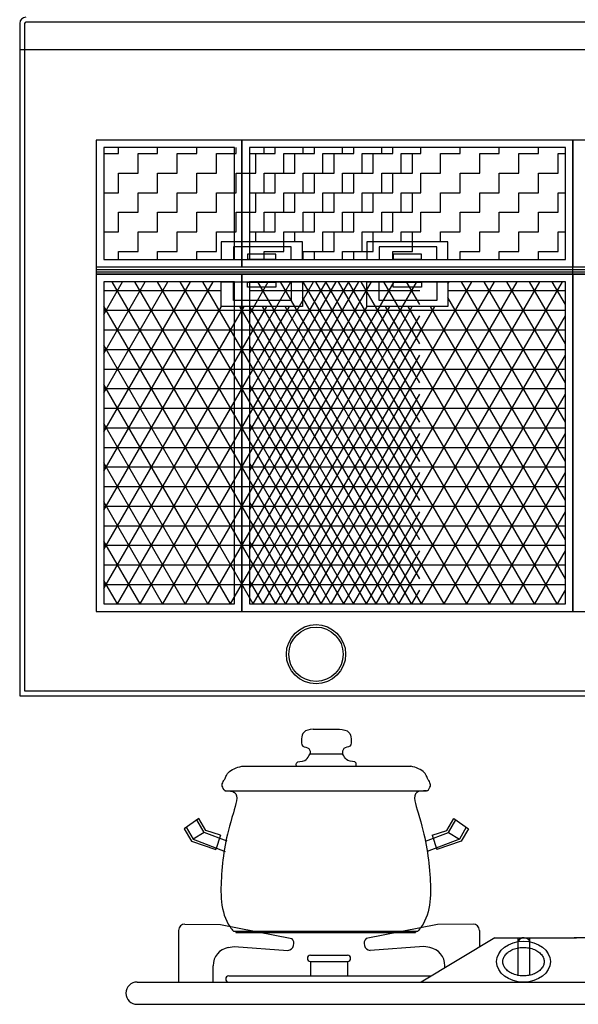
# Model space of a CAD drawing. Header units: millimetres. Extents: x 351279 to 387190, y -1289537 to -1277077.
# Drawn here: x 354919 to 355372, y -1281975 to -1281177 of the extents above; entities that cross this region are included whole.
import ezdxf

# ---------------------------------------------------------------- set-up
doc = ezdxf.new("R2010")
doc.units = ezdxf.units.MM
doc.header["$LTSCALE"] = 20

# ---------------------------------------------------------------- blocks, each defined once
blk = doc.blocks.new('dxfgfdsf')
at = {"color": 252}
for p, q in [((-98246.98, 7544.63), (-98246.98, 6999.63)), ((-98242.98, 7544.63), (-98242.98, 7003.63)), ((-97351.98, 7545.63), (-98241.98, 7545.63)), ((-98246.98, 7523.58), (-97350.98, 7523.58)), ((-97413.17, 7450.09), (-98184.92, 7450.09)), ((-98184.92, 7450.09), (-98184.92, 7068.09)), ((-98066.98, 7450.09), (-98184.92, 7450.09)), ((-98184.92, 7450.09), (-98184.92, 7347.25)), ((-97799.05, 7450.09), (-98066.98, 7450.09)), ((-98066.98, 7450.09), (-98066.98, 7347.25)), ((-98066.98, 7347.25), (-98066.98, 7450.09)), ((-97799.05, 7341.25), (-97799.05, 7450.09)), ((-97799.05, 7347.25), (-97799.05, 7450.09)), ((-97681.11, 7450.09), (-97799.05, 7450.09)), ((-97799.05, 7450.09), (-97799.05, 7347.25)), ((-98072.98, 7444.09), (-98178.92, 7444.09)), ((-98178.92, 7444.09), (-98178.92, 7353.25)), ((-98178.92, 7439.14), (-98167, 7439.14)), ((-98167, 7439.14), (-98167, 7444.09)), ((-98151.12, 7439.14), (-98135.25, 7439.14)), ((-98151.12, 7423.27), (-98151.12, 7439.14)), ((-98135.25, 7439.14), (-98135.25, 7444.09)), ((-98119.37, 7439.14), (-98103.5, 7439.14)), ((-98119.37, 7423.27), (-98119.37, 7439.14)), ((-98103.5, 7439.14), (-98103.5, 7444.09)), ((-98087.62, 7439.14), (-98071.75, 7439.14)), ((-98087.62, 7423.27), (-98087.62, 7439.14)), ((-98072.98, 7353.25), (-98072.98, 7444.09)), ((-98071.75, 7439.14), (-98071.75, 7444.09)), ((-97805.05, 7444.09), (-98060.98, 7444.09)), ((-98060.98, 7444.09), (-98060.98, 7353.25)), ((-98060.98, 7439.14), (-98049.06, 7439.14)), ((-98055.87, 7439.14), (-98040, 7439.14)), ((-98055.87, 7423.27), (-98055.87, 7439.14)), ((-98049.06, 7439.14), (-98049.06, 7444.09)), ((-98040, 7439.14), (-98040, 7444.09)), ((-98033.19, 7439.14), (-98017.31, 7439.14)), ((-98033.19, 7423.27), (-98033.19, 7439.14)), ((-98024.12, 7439.14), (-98008.25, 7439.14)), ((-98024.12, 7423.27), (-98024.12, 7439.14)), ((-98017.31, 7439.14), (-98017.31, 7444.09)), ((-98008.25, 7439.14), (-98008.25, 7444.09)), ((-98001.44, 7439.14), (-97985.56, 7439.14)), ((-98001.44, 7423.27), (-98001.44, 7439.14)), ((-97992.37, 7439.14), (-97976.5, 7439.14)), ((-97992.37, 7423.27), (-97992.37, 7439.14)), ((-97985.56, 7439.14), (-97985.56, 7444.09)), ((-97976.5, 7439.14), (-97976.5, 7444.09)), ((-97969.69, 7439.14), (-97953.81, 7439.14)), ((-97969.69, 7423.27), (-97969.69, 7439.14)), ((-97960.62, 7439.14), (-97944.75, 7439.14)), ((-97960.62, 7423.27), (-97960.62, 7439.14)), ((-97953.81, 7439.14), (-97953.81, 7444.09)), ((-97944.75, 7439.14), (-97944.75, 7444.09)), ((-97937.94, 7439.14), (-97922.06, 7439.14)), ((-97937.94, 7423.27), (-97937.94, 7439.14)), ((-97928.87, 7439.14), (-97922.98, 7439.14)), ((-97928.87, 7423.27), (-97928.87, 7439.14)), ((-97922.06, 7439.14), (-97922.06, 7444.09)), ((-97906.19, 7439.14), (-97890.31, 7439.14)), ((-97906.19, 7423.27), (-97906.19, 7439.14)), ((-97890.31, 7439.14), (-97890.31, 7444.09)), ((-97874.44, 7439.14), (-97858.56, 7439.14)), ((-97874.44, 7423.27), (-97874.44, 7439.14)), ((-97858.56, 7439.14), (-97858.56, 7444.09)), ((-97842.69, 7439.14), (-97826.81, 7439.14)), ((-97842.69, 7423.27), (-97842.69, 7439.14)), ((-97826.81, 7439.14), (-97826.81, 7444.09)), ((-97810.94, 7439.14), (-97805.05, 7439.14)), ((-97810.94, 7423.27), (-97810.94, 7439.14)), ((-97805.05, 7353.25), (-97805.05, 7444.09)), ((-98167, 7423.27), (-98151.12, 7423.27)), ((-98167, 7407.39), (-98167, 7423.27)), ((-98135.25, 7423.27), (-98119.37, 7423.27)), ((-98135.25, 7407.39), (-98135.25, 7423.27)), ((-98103.5, 7423.27), (-98087.62, 7423.27)), ((-98103.5, 7407.39), (-98103.5, 7423.27)), ((-98071.75, 7423.27), (-98055.87, 7423.27)), ((-98071.75, 7407.39), (-98071.75, 7423.27)), ((-98049.06, 7423.27), (-98033.19, 7423.27)), ((-98049.06, 7407.39), (-98049.06, 7423.27)), ((-98040, 7423.27), (-98024.12, 7423.27)), ((-98040, 7407.39), (-98040, 7423.27)), ((-98017.31, 7423.27), (-98001.44, 7423.27)), ((-98017.31, 7407.39), (-98017.31, 7423.27)), ((-98008.25, 7423.27), (-97992.37, 7423.27)), ((-98008.25, 7407.39), (-98008.25, 7423.27)), ((-97985.56, 7423.27), (-97969.69, 7423.27)), ((-97985.56, 7407.39), (-97985.56, 7423.27)), ((-97976.5, 7423.27), (-97960.62, 7423.27)), ((-97976.5, 7407.39), (-97976.5, 7423.27)), ((-97953.81, 7423.27), (-97937.94, 7423.27)), ((-97953.81, 7407.39), (-97953.81, 7423.27)), ((-97944.75, 7423.27), (-97928.87, 7423.27)), ((-97944.75, 7407.39), (-97944.75, 7423.27)), ((-97922.06, 7423.27), (-97906.19, 7423.27)), ((-97922.06, 7407.39), (-97922.06, 7423.27)), ((-97890.31, 7423.27), (-97874.44, 7423.27)), ((-97890.31, 7407.39), (-97890.31, 7423.27)), ((-97858.56, 7423.27), (-97842.69, 7423.27)), ((-97858.56, 7407.39), (-97858.56, 7423.27)), ((-97826.81, 7423.27), (-97810.94, 7423.27)), ((-97826.81, 7407.39), (-97826.81, 7423.27)), ((-98178.92, 7407.39), (-98167, 7407.39)), ((-98151.12, 7407.39), (-98135.25, 7407.39)), ((-98151.12, 7391.52), (-98151.12, 7407.39)), ((-98119.37, 7407.39), (-98103.5, 7407.39)), ((-98119.37, 7391.52), (-98119.37, 7407.39)), ((-98087.62, 7407.39), (-98071.75, 7407.39)), ((-98087.62, 7391.52), (-98087.62, 7407.39)), ((-98060.98, 7407.39), (-98049.06, 7407.39)), ((-98055.87, 7407.39), (-98040, 7407.39)), ((-98055.87, 7391.52), (-98055.87, 7407.39)), ((-98033.19, 7407.39), (-98017.31, 7407.39)), ((-98033.19, 7391.52), (-98033.19, 7407.39)), ((-98024.12, 7407.39), (-98008.25, 7407.39)), ((-98024.12, 7391.52), (-98024.12, 7407.39)), ((-98001.44, 7407.39), (-97985.56, 7407.39)), ((-98001.44, 7391.52), (-98001.44, 7407.39)), ((-97992.37, 7407.39), (-97976.5, 7407.39)), ((-97992.37, 7391.52), (-97992.37, 7407.39)), ((-97969.69, 7407.39), (-97953.81, 7407.39)), ((-97969.69, 7391.52), (-97969.69, 7407.39)), ((-97960.62, 7407.39), (-97944.75, 7407.39)), ((-97960.62, 7391.52), (-97960.62, 7407.39)), ((-97937.94, 7407.39), (-97922.06, 7407.39)), ((-97937.94, 7391.52), (-97937.94, 7407.39)), ((-97928.87, 7407.39), (-97922.98, 7407.39)), ((-97928.87, 7391.52), (-97928.87, 7407.39)), ((-97906.19, 7407.39), (-97890.31, 7407.39)), ((-97906.19, 7391.52), (-97906.19, 7407.39)), ((-97874.44, 7407.39), (-97858.56, 7407.39)), ((-97874.44, 7391.52), (-97874.44, 7407.39)), ((-97842.69, 7407.39), (-97826.81, 7407.39)), ((-97842.69, 7391.52), (-97842.69, 7407.39)), ((-97810.94, 7407.39), (-97805.05, 7407.39)), ((-97810.94, 7391.52), (-97810.94, 7407.39)), ((-98167, 7391.52), (-98151.12, 7391.52)), ((-98167, 7375.64), (-98167, 7391.52)), ((-98135.25, 7391.52), (-98119.37, 7391.52)), ((-98135.25, 7375.64), (-98135.25, 7391.52)), ((-98103.5, 7391.52), (-98087.62, 7391.52)), ((-98103.5, 7375.64), (-98103.5, 7391.52)), ((-98071.75, 7391.52), (-98055.87, 7391.52)), ((-98071.75, 7375.64), (-98071.75, 7391.52)), ((-98049.06, 7391.52), (-98033.19, 7391.52)), ((-98049.06, 7375.64), (-98049.06, 7391.52)), ((-98040, 7391.52), (-98024.12, 7391.52)), ((-98040, 7375.64), (-98040, 7391.52)), ((-98017.31, 7391.52), (-98001.44, 7391.52)), ((-98017.31, 7375.64), (-98017.31, 7391.52)), ((-98008.25, 7391.52), (-97992.37, 7391.52)), ((-98008.25, 7375.64), (-98008.25, 7391.52)), ((-97985.56, 7391.52), (-97969.69, 7391.52)), ((-97985.56, 7375.64), (-97985.56, 7391.52)), ((-97976.5, 7391.52), (-97960.62, 7391.52)), ((-97976.5, 7375.64), (-97976.5, 7391.52)), ((-97953.81, 7391.52), (-97937.94, 7391.52)), ((-97953.81, 7375.64), (-97953.81, 7391.52)), ((-97944.75, 7391.52), (-97928.87, 7391.52)), ((-97944.75, 7375.64), (-97944.75, 7391.52)), ((-97922.06, 7391.52), (-97906.19, 7391.52)), ((-97922.06, 7375.64), (-97922.06, 7391.52)), ((-97890.31, 7391.52), (-97874.44, 7391.52)), ((-97890.31, 7375.64), (-97890.31, 7391.52)), ((-97858.56, 7391.52), (-97842.69, 7391.52)), ((-97858.56, 7375.64), (-97858.56, 7391.52)), ((-97826.81, 7391.52), (-97810.94, 7391.52)), ((-97826.81, 7375.64), (-97826.81, 7391.52)), ((-98178.92, 7375.64), (-98167, 7375.64)), ((-98151.12, 7375.64), (-98135.25, 7375.64)), ((-98151.12, 7359.77), (-98151.12, 7375.64)), ((-98119.37, 7375.64), (-98103.5, 7375.64)), ((-98119.37, 7359.77), (-98119.37, 7375.64)), ((-98087.62, 7375.64), (-98071.75, 7375.64)), ((-98087.62, 7359.77), (-98087.62, 7375.64)), ((-98060.98, 7375.64), (-98049.06, 7375.64)), ((-98055.87, 7375.64), (-98040, 7375.64)), ((-98055.87, 7367.66), (-98055.87, 7375.64)), ((-98033.19, 7375.64), (-98017.31, 7375.64)), ((-98033.19, 7359.77), (-98033.19, 7375.64)), ((-98024.12, 7375.64), (-98008.25, 7375.64)), ((-98024.12, 7367.66), (-98024.12, 7375.64)), ((-98001.44, 7375.64), (-97985.56, 7375.64)), ((-98001.44, 7359.77), (-98001.44, 7375.64)), ((-97992.37, 7375.64), (-97976.5, 7375.64)), ((-97992.37, 7359.77), (-97992.37, 7375.64)), ((-97969.69, 7375.64), (-97953.81, 7375.64)), ((-97969.69, 7359.77), (-97969.69, 7375.64)), ((-97960.62, 7375.64), (-97944.75, 7375.64)), ((-97960.62, 7359.77), (-97960.62, 7375.64)), ((-97937.94, 7375.64), (-97922.06, 7375.64)), ((-97937.94, 7367.66), (-97937.94, 7375.64)), ((-97928.87, 7375.64), (-97922.98, 7375.64)), ((-97928.87, 7359.77), (-97928.87, 7375.64)), ((-97906.19, 7375.64), (-97890.31, 7375.64)), ((-97906.19, 7367.66), (-97906.19, 7375.64)), ((-97874.44, 7375.64), (-97858.56, 7375.64)), ((-97874.44, 7359.77), (-97874.44, 7375.64)), ((-97842.69, 7375.64), (-97826.81, 7375.64)), ((-97842.69, 7359.77), (-97842.69, 7375.64)), ((-97810.94, 7375.64), (-97805.05, 7375.64)), ((-97810.94, 7359.77), (-97810.94, 7375.64)), ((-98018.05, 7367.66), (-98083.86, 7367.66)), ((-98083.86, 7367.66), (-98083.86, 7353.25)), ((-98018.05, 7353.25), (-98018.05, 7367.66)), ((-97900.11, 7367.66), (-97965.92, 7367.66)), ((-97965.92, 7367.66), (-97965.92, 7353.25)), ((-97900.11, 7353.25), (-97900.11, 7367.66)), ((-98167, 7359.77), (-98151.12, 7359.77)), ((-98167, 7353.25), (-98167, 7359.77)), ((-98135.25, 7359.77), (-98119.37, 7359.77)), ((-98135.25, 7353.25), (-98135.25, 7359.77)), ((-98103.5, 7359.77), (-98087.62, 7359.77)), ((-98103.5, 7353.25), (-98103.5, 7359.77)), ((-98027.05, 7363.46), (-98073.8, 7363.46)), ((-98073.8, 7363.46), (-98073.8, 7353.25)), ((-98039.54, 7357.62), (-98062.51, 7357.62)), ((-98062.51, 7357.62), (-98062.51, 7353.65)), ((-98049.06, 7359.77), (-98033.19, 7359.77)), ((-98049.06, 7353.25), (-98049.06, 7359.77)), ((-98039.54, 7353.65), (-98039.54, 7357.62)), ((-98027.05, 7353.25), (-98027.05, 7363.46)), ((-98017.31, 7359.77), (-98001.44, 7359.77)), ((-98017.31, 7353.25), (-98017.31, 7359.77)), ((-98008.25, 7359.77), (-97992.37, 7359.77)), ((-98008.25, 7353.25), (-98008.25, 7359.77)), ((-97985.56, 7359.77), (-97969.69, 7359.77)), ((-97985.56, 7353.25), (-97985.56, 7359.77)), ((-97976.5, 7359.77), (-97960.62, 7359.77)), ((-97976.5, 7353.25), (-97976.5, 7359.77)), ((-97909.11, 7363.46), (-97955.86, 7363.46)), ((-97955.86, 7363.46), (-97955.86, 7353.25)), ((-97944.75, 7359.77), (-97928.87, 7359.77)), ((-97944.75, 7353.25), (-97944.75, 7359.77)), ((-97921.61, 7357.62), (-97944.58, 7357.62)), ((-97944.58, 7357.62), (-97944.58, 7353.65)), ((-97921.61, 7353.65), (-97921.61, 7357.62)), ((-97909.11, 7353.25), (-97909.11, 7363.46)), ((-97890.31, 7359.77), (-97874.44, 7359.77)), ((-97890.31, 7353.25), (-97890.31, 7359.77)), ((-97858.56, 7359.77), (-97842.69, 7359.77)), ((-97858.56, 7353.25), (-97858.56, 7359.77)), ((-97826.81, 7359.77), (-97810.94, 7359.77)), ((-97826.81, 7353.25), (-97826.81, 7359.77)), ((-98178.92, 7353.25), (-98072.98, 7353.25)), ((-98083.86, 7353.25), (-98018.05, 7353.25)), ((-98073.8, 7353.25), (-98027.05, 7353.25)), ((-98062.51, 7353.65), (-98039.54, 7353.65)), ((-98060.98, 7353.25), (-97805.05, 7353.25)), ((-97965.92, 7353.25), (-97900.11, 7353.25)), ((-97955.86, 7353.25), (-97909.11, 7353.25)), ((-97944.58, 7353.65), (-97921.61, 7353.65)), ((-98184.92, 7347.25), (-97413.17, 7347.25)), ((-98184.92, 7347.25), (-98066.98, 7347.25)), ((-98184.92, 7345.25), (-97413.17, 7345.25)), ((-98184.92, 7343.25), (-97413.17, 7343.25)), ((-98066.98, 7347.25), (-97799.05, 7347.25)), ((-97799.05, 7347.25), (-97681.11, 7347.25)), ((-98184.92, 7341.25), (-97413.17, 7341.25)), ((-98066.98, 7341.25), (-98184.92, 7341.25)), ((-98184.92, 7341.25), (-98184.92, 7068.09)), ((-98072.98, 7335.25), (-98178.92, 7335.25)), ((-98178.92, 7335.25), (-98178.92, 7074.09)), ((-98178.92, 7308.8), (-98163.65, 7335.25)), ((-98178.92, 7277.05), (-98145.32, 7335.25)), ((-98178.92, 7245.3), (-98126.99, 7335.25)), ((-98178.92, 7213.55), (-98108.66, 7335.25)), ((-98178.92, 7181.8), (-98090.33, 7335.25)), ((-98021.22, 7074.09), (-98172, 7335.25)), ((-98002.89, 7074.09), (-98153.67, 7335.25)), ((-98149.45, 7074.09), (-97998.67, 7335.25)), ((-97984.56, 7074.09), (-98135.34, 7335.25)), ((-98131.12, 7074.09), (-97980.34, 7335.25)), ((-97966.23, 7074.09), (-98117.01, 7335.25)), ((-98112.79, 7074.09), (-97962.01, 7335.25)), ((-97947.9, 7074.09), (-98098.68, 7335.25)), ((-98094.46, 7074.09), (-97943.68, 7335.25)), ((-98083.86, 7335.25), (-98018.05, 7335.25)), ((-98083.86, 7315.17), (-98083.86, 7335.25)), ((-98076.13, 7074.09), (-97925.35, 7335.25)), ((-98073.8, 7335.25), (-98027.05, 7335.25)), ((-98073.8, 7320), (-98073.8, 7335.25)), ((-98072.98, 7074.09), (-98072.98, 7335.25)), ((-97799.05, 7341.25), (-98066.98, 7341.25)), ((-98066.98, 7341.25), (-98066.98, 7068.09)), ((-98066.98, 7068.09), (-98066.98, 7341.25)), ((-98062.51, 7334.85), (-98039.54, 7334.85)), ((-98062.51, 7330.88), (-98062.51, 7334.85)), ((-97805.05, 7335.25), (-98060.98, 7335.25)), ((-98060.98, 7335.25), (-98060.98, 7074.09)), ((-98060.98, 7308.8), (-98045.71, 7335.25)), ((-98060.98, 7277.05), (-98027.38, 7335.25)), ((-98060.98, 7245.3), (-98009.05, 7335.25)), ((-98060.98, 7213.55), (-97990.72, 7335.25)), ((-98060.98, 7181.8), (-97972.39, 7335.25)), ((-97903.28, 7074.09), (-98054.06, 7335.25)), ((-98039.54, 7334.85), (-98039.54, 7330.88)), ((-97884.95, 7074.09), (-98035.73, 7335.25)), ((-98031.51, 7074.09), (-97880.73, 7335.25)), ((-98027.05, 7335.25), (-98027.05, 7320)), ((-98018.05, 7335.25), (-98018.05, 7315.17)), ((-98018.05, 7333.44), (-98017, 7335.25)), ((-97866.62, 7074.09), (-98017.4, 7335.25)), ((-98013.18, 7074.09), (-97862.4, 7335.25)), ((-97922.98, 7189.69), (-98007.02, 7335.25)), ((-97848.29, 7074.09), (-97999.07, 7335.25)), ((-97994.85, 7074.09), (-97844.07, 7335.25)), ((-97922.98, 7221.44), (-97988.69, 7335.25)), ((-97829.96, 7074.09), (-97980.74, 7335.25)), ((-97976.52, 7074.09), (-97825.74, 7335.25)), ((-97922.98, 7253.19), (-97970.36, 7335.25)), ((-97965.92, 7335.25), (-97900.11, 7335.25)), ((-97965.92, 7315.17), (-97965.92, 7335.25)), ((-97958.19, 7074.09), (-97807.41, 7335.25)), ((-97955.86, 7335.25), (-97909.11, 7335.25)), ((-97955.86, 7320), (-97955.86, 7335.25)), ((-97922.98, 7284.94), (-97952.03, 7335.25)), ((-97944.58, 7334.85), (-97921.61, 7334.85)), ((-97944.58, 7330.88), (-97944.58, 7334.85)), ((-97922.98, 7316.69), (-97933.7, 7335.25)), ((-97921.61, 7334.85), (-97921.61, 7330.88)), ((-97909.11, 7335.25), (-97909.11, 7320)), ((-97900.11, 7335.25), (-97900.11, 7315.17)), ((-97900.11, 7333.44), (-97899.07, 7335.25)), ((-97805.05, 7189.69), (-97889.08, 7335.25)), ((-97805.05, 7221.44), (-97870.75, 7335.25)), ((-97805.05, 7253.19), (-97852.42, 7335.25)), ((-97805.05, 7284.94), (-97834.09, 7335.25)), ((-97805.05, 7316.69), (-97815.76, 7335.25)), ((-97805.05, 7074.09), (-97805.05, 7335.25)), ((-97799.05, 7341.25), (-97799.05, 7068.09)), ((-97799.05, 7068.09), (-97799.05, 7341.25)), ((-97681.11, 7341.25), (-97799.05, 7341.25)), ((-97799.05, 7341.25), (-97799.05, 7068.09)), ((-98178.92, 7328.02), (-98083.86, 7328.02)), ((-98039.54, 7330.88), (-98062.51, 7330.88)), ((-98060.98, 7328.02), (-97965.92, 7328.02)), ((-98018.05, 7328.02), (-97922.98, 7328.02)), ((-97921.61, 7330.88), (-97944.58, 7330.88)), ((-97900.11, 7328.02), (-97805.05, 7328.02)), ((-98027.05, 7320), (-98073.8, 7320)), ((-97922.98, 7157.94), (-98018.05, 7322.59)), ((-97909.11, 7320), (-97955.86, 7320)), ((-97805.05, 7157.94), (-97900.11, 7322.59)), ((-98039.55, 7074.09), (-98178.92, 7315.49)), ((-98178.92, 7150.05), (-98083.59, 7315.17)), ((-98178.92, 7118.3), (-98065.26, 7315.17)), ((-98178.92, 7086.55), (-98046.93, 7315.17)), ((-98178.92, 7312.14), (-97922.98, 7312.14)), ((-98167.78, 7074.09), (-98028.59, 7315.17)), ((-98018.05, 7315.17), (-98083.86, 7315.17)), ((-97929.57, 7074.09), (-98068.75, 7315.17)), ((-97921.61, 7074.09), (-98060.98, 7315.49)), ((-98060.98, 7150.05), (-97965.65, 7315.17)), ((-98060.98, 7118.3), (-97947.32, 7315.17)), ((-98060.98, 7086.55), (-97928.99, 7315.17)), ((-98060.98, 7312.14), (-97805.05, 7312.14)), ((-97922.98, 7094.44), (-98050.42, 7315.17)), ((-98049.84, 7074.09), (-97910.66, 7315.17)), ((-97922.98, 7126.19), (-98032.09, 7315.17)), ((-97900.11, 7315.17), (-97965.92, 7315.17)), ((-97811.63, 7074.09), (-97950.82, 7315.17)), ((-97805.05, 7094.44), (-97932.48, 7315.17)), ((-97805.05, 7126.19), (-97914.15, 7315.17)), ((-98057.8, 7074.09), (-97922.98, 7307.59)), ((-97939.86, 7074.09), (-97805.05, 7307.59)), ((-98178.92, 7296.27), (-97922.98, 7296.27)), ((-98060.98, 7296.27), (-97805.05, 7296.27)), ((-98057.88, 7074.09), (-98178.92, 7283.74)), ((-98178.92, 7280.39), (-97922.98, 7280.39)), ((-97939.95, 7074.09), (-98060.98, 7283.74)), ((-98060.98, 7280.39), (-97805.05, 7280.39)), ((-98039.46, 7074.09), (-97922.98, 7275.84)), ((-97921.53, 7074.09), (-97805.05, 7275.84)), ((-98178.92, 7264.52), (-97922.98, 7264.52)), ((-98060.98, 7264.52), (-97805.05, 7264.52)), ((-98076.21, 7074.09), (-98178.92, 7251.99)), ((-98178.92, 7248.64), (-97922.98, 7248.64)), ((-97958.28, 7074.09), (-98060.98, 7251.99)), ((-98060.98, 7248.64), (-97805.05, 7248.64)), ((-98021.13, 7074.09), (-97922.98, 7244.09)), ((-97903.2, 7074.09), (-97805.05, 7244.09)), ((-98178.92, 7232.77), (-97922.98, 7232.77)), ((-98060.98, 7232.77), (-97805.05, 7232.77)), ((-98094.54, 7074.09), (-98178.92, 7220.24)), ((-98178.92, 7216.89), (-97922.98, 7216.89)), ((-97976.61, 7074.09), (-98060.98, 7220.24)), ((-98060.98, 7216.89), (-97805.05, 7216.89)), ((-98002.8, 7074.09), (-97922.98, 7212.34)), ((-97884.87, 7074.09), (-97805.05, 7212.34)), ((-98178.92, 7201.02), (-97922.98, 7201.02)), ((-98060.98, 7201.02), (-97805.05, 7201.02)), ((-98112.87, 7074.09), (-98178.92, 7188.49)), ((-98178.92, 7185.14), (-97922.98, 7185.14)), ((-97994.94, 7074.09), (-98060.98, 7188.49)), ((-98060.98, 7185.14), (-97805.05, 7185.14)), ((-97984.47, 7074.09), (-97922.98, 7180.59)), ((-97866.54, 7074.09), (-97805.05, 7180.59)), ((-98178.92, 7169.27), (-97922.98, 7169.27)), ((-98060.98, 7169.27), (-97805.05, 7169.27)), ((-98131.21, 7074.09), (-98178.92, 7156.74)), ((-98178.92, 7153.39), (-97922.98, 7153.39)), ((-98013.27, 7074.09), (-98060.98, 7156.74)), ((-98060.98, 7153.39), (-97805.05, 7153.39)), ((-97966.14, 7074.09), (-97922.98, 7148.84)), ((-97848.2, 7074.09), (-97805.05, 7148.84)), ((-98178.92, 7137.52), (-97922.98, 7137.52)), ((-98060.98, 7137.52), (-97805.05, 7137.52)), ((-98149.54, 7074.09), (-98178.92, 7124.99)), ((-98178.92, 7121.64), (-97922.98, 7121.64)), ((-98031.6, 7074.09), (-98060.98, 7124.99)), ((-98060.98, 7121.64), (-97805.05, 7121.64)), ((-97947.81, 7074.09), (-97922.98, 7117.09)), ((-97829.87, 7074.09), (-97805.05, 7117.09)), ((-98178.92, 7105.77), (-97922.98, 7105.77)), ((-98060.98, 7105.77), (-97805.05, 7105.77)), ((-98167.87, 7074.09), (-98178.92, 7093.24)), ((-98178.92, 7089.89), (-97922.98, 7089.89)), ((-98049.93, 7074.09), (-98060.98, 7093.24)), ((-98060.98, 7089.89), (-97805.05, 7089.89)), ((-97929.48, 7074.09), (-97922.98, 7085.34)), ((-97811.54, 7074.09), (-97805.05, 7085.34)), ((-98178.92, 7074.09), (-98072.98, 7074.09)), ((-98060.98, 7074.09), (-97805.05, 7074.09)), ((-98184.92, 7068.09), (-97413.17, 7068.09)), ((-98184.92, 7068.09), (-98066.98, 7068.09)), ((-98066.98, 7068.09), (-97799.05, 7068.09)), ((-97799.05, 7068.09), (-97681.11, 7068.09)), ((-98246.98, 6999.63), (-97351.98, 6999.63)), ((-98242.98, 7003.63), (-97351.98, 7003.63)), ((-98009.36, 6972.67), (-97987.95, 6972.67)), ((-98011.78, 6952.67), (-97985.53, 6952.67)), ((-98067.2, 6942.67), (-97930.11, 6942.67)), ((-98079.78, 6922.67), (-97917.53, 6922.67)), ((-98101.95, 6900.28), (-98113.68, 6891.9)), ((-98097.54, 6888.84), (-98103.58, 6899.11)), ((-98096.2, 6890.51), (-98101.95, 6900.28)), ((-97901.1, 6890.51), (-97895.36, 6900.28)), ((-97899.77, 6888.84), (-97893.72, 6899.11)), ((-97895.36, 6900.28), (-97883.62, 6891.9)), ((-98113.68, 6891.9), (-98107.97, 6881.75)), ((-98112.05, 6893.07), (-98106.61, 6883.4)), ((-98097.54, 6888.84), (-98106.61, 6883.4)), ((-98078.96, 6881.8), (-98097.54, 6888.84)), ((-98084.32, 6886.71), (-98096.2, 6890.51)), ((-97918.35, 6881.8), (-97899.77, 6888.84)), ((-97912.99, 6886.71), (-97901.1, 6890.51)), ((-97899.77, 6888.84), (-97890.7, 6883.4)), ((-97885.26, 6893.07), (-97890.7, 6883.4)), ((-97883.62, 6891.9), (-97889.33, 6881.75)), ((-98107.97, 6881.75), (-98088.23, 6875.1)), ((-98106.61, 6883.4), (-98080.47, 6873.4)), ((-98084.32, 6886.71), (-98088.23, 6875.1)), ((-97890.7, 6883.4), (-97916.84, 6873.4)), ((-97912.99, 6886.71), (-97909.08, 6875.1)), ((-97889.33, 6881.75), (-97909.08, 6875.1)), ((-98118.27, 6809.57), (-98118.27, 6767.63)), ((-98113.27, 6814.57), (-98084.34, 6814.43)), ((-98084.34, 6814.43), (-98026.69, 6803.06)), ((-98073.89, 6808.85), (-97924.45, 6808.85)), ((-98071.98, 6808.85), (-98071.98, 6807.75)), ((-98071.98, 6807.75), (-97926.36, 6807.75)), ((-97908.62, 6814.43), (-97966.27, 6803.06)), ((-97926.36, 6808.85), (-97926.36, 6807.75)), ((-97879.69, 6814.57), (-97908.62, 6814.43)), ((-97874.69, 6809.57), (-97874.69, 6796.06)), ((-97862.16, 6803.61), (-97921.89, 6767.63)), ((-97862.16, 6803.61), (-97796.1, 6803.61)), ((-97843.33, 6772.83), (-97843.33, 6803.61)), ((-97833.74, 6773.55), (-97833.74, 6803.61)), ((-97731.8, 6803.61), (-97797.86, 6803.61)), ((-98078.04, 6795.69), (-98073.42, 6796.52)), ((-98073.42, 6796.52), (-98029.72, 6793.21)), ((-97919.54, 6796.52), (-97963.24, 6793.21)), ((-97914.92, 6795.69), (-97919.54, 6796.52)), ((-98011.48, 6789.41), (-97981.48, 6789.41)), ((-98011.48, 6784.41), (-97981.48, 6784.41)), ((-98011.48, 6784.41), (-98011.48, 6772.63)), ((-97981.48, 6784.41), (-97981.48, 6772.63)), ((-98090.39, 6767.63), (-98090.39, 6780.93)), ((-97902.57, 6779.27), (-97902.57, 6780.93)), ((-98151.98, 6767.63), (-97441.98, 6767.63)), ((-98077.65, 6772.63), (-97913.59, 6772.63)), ((-98077.65, 6767.63), (-97441.98, 6767.63)), ((-98151.98, 6749.63), (-97441.98, 6749.63))]:
    blk.add_line(p, q, dxfattribs=at)
for radius in [23.99, 21.99]:
    blk.add_circle((-98007, 7033.36), radius, dxfattribs=at)
for centre, radius, start, end in [((-98241.98, 7544.63), 5, 90, 180), ((-98241.98, 7544.63), 1, 90, 180), ((-98079.78, 6924.67), 2, 214.86397, 270), ((-97917.53, 6924.67), 2, 270, 325.13603), ((-98113.27, 6809.57), 5, 90, 180), ((-97879.69, 6809.57), 5, 0, 90), ((-98030.63, 6798.88), 5.74, 279.09838, 46.65896), ((-97962.33, 6798.88), 5.74, 133.34104, 260.90162), ((-97838.56, 6798.46), 5.16, 20.62714, 157.58055), ((-98075.39, 6780.93), 15, 100.14854, 180), ((-97917.57, 6780.93), 15, 0, 79.85146), ((-98011.48, 6786.91), 2.5, 90, 270), ((-97981.48, 6786.91), 2.5, 270, 90), ((-98151.98, 6758.63), 9, 90, 270), ((-98077.65, 6770.13), 2.5, 90, 270)]:
    blk.add_arc(centre, radius, start, end, dxfattribs=at)
blk.add_ellipse((-97838.97, 6784.19), major_axis=(21.77, 0), ratio=0.761017, start_param=-3.141592653589793, end_param=3.141592653589793, dxfattribs=at)
for points in [[(-98009.36, 6972.67), (-98016.97, 6970.04), (-98018.7, 6964.85), (-98017.66, 6958.97), (-98012.82, 6956.9), (-98012.19, 6955.92), (-98011.78, 6954.83), (-98011.78, 6952.67)], [(-97987.95, 6972.67), (-97980.34, 6970.04), (-97978.61, 6964.85), (-97979.64, 6958.97), (-97984.49, 6956.9), (-97985.12, 6955.92), (-97985.53, 6954.83), (-97985.53, 6952.67)], [(-98022.81, 6942.67), (-98022.81, 6945.16), (-98016.02, 6947.25), (-98012.76, 6951.02), (-98011.78, 6952.67)], [(-97974.49, 6942.67), (-97974.49, 6945.16), (-97981.29, 6947.25), (-97984.54, 6951.02), (-97985.53, 6952.67)], [(-98080.81, 6922.67), (-98072.97, 6921.32), (-98073.96, 6904.87), (-98083.5, 6854.87), (-98076.59, 6812.32), (-98073.89, 6808.85)], [(-97917.53, 6922.67), (-97925.37, 6921.32), (-97924.38, 6904.87), (-97914.83, 6854.87), (-97921.75, 6812.32), (-97924.45, 6808.85)]]:
    blk.add_spline(points, degree=3, dxfattribs=at)
for points, knots in [([(-98081.42, 6923.53), (-98082.33, 6924.83), (-98083.73, 6927.26), (-98081.83, 6930.76), (-98080.3, 6933.02), (-98079.6, 6935.31), (-98076.34, 6939.96), (-98071.35, 6941.44), (-98067.2, 6942.67)], [0.95643, 0.95643, 0.95643, 0.95643, 5.325755, 9.02792, 11.79946, 13.650515, 16.129591, 28.449095, 28.449095, 28.449095, 28.449095]), ([(-97915.89, 6923.53), (-97914.98, 6924.83), (-97913.57, 6927.26), (-97915.48, 6930.76), (-97917.01, 6933.02), (-97917.71, 6935.31), (-97920.97, 6939.96), (-97925.96, 6941.44), (-97930.11, 6942.67)], [0.95643, 0.95643, 0.95643, 0.95643, 5.325755, 9.02792, 11.79946, 13.650515, 16.129591, 28.449095, 28.449095, 28.449095, 28.449095]), ([(-97855.74, 6784.19), (-97855.74, 6783.29), (-97855.58, 6782.39), (-97854.92, 6780.58), (-97854.41, 6779.66), (-97853.01, 6777.88), (-97852.12, 6777.02), (-97849.97, 6775.47), (-97848.72, 6774.78), (-97845.97, 6773.65), (-97844.46, 6773.23), (-97841.33, 6772.69), (-97839.7, 6772.58), (-97836.47, 6772.7), (-97834.87, 6772.93), (-97831.85, 6773.69), (-97830.42, 6774.23), (-97827.86, 6775.53), (-97826.73, 6776.29), (-97824.85, 6777.95), (-97824.1, 6778.85), (-97822.98, 6780.66), (-97822.6, 6781.57), (-97822.19, 6783.38), (-97822.15, 6784.28), (-97822.38, 6786.08), (-97822.66, 6786.99), (-97823.58, 6788.81), (-97824.23, 6789.71), (-97825.91, 6791.44), (-97826.94, 6792.25), (-97829.33, 6793.67), (-97830.68, 6794.27), (-97833.61, 6795.19), (-97835.17, 6795.51), (-97838.38, 6795.81), (-97840.01, 6795.79), (-97843.2, 6795.43), (-97844.75, 6795.09), (-97847.64, 6794.11), (-97848.97, 6793.49), (-97851.3, 6792.03), (-97852.3, 6791.2), (-97853.9, 6789.47), (-97854.51, 6788.56), (-97855.37, 6786.74), (-97855.62, 6785.83), (-97855.73, 6784.68), (-97855.74, 6784.44), (-97855.74, 6784.19)], [-3.141593, -3.141593, -3.141593, -3.141593, -2.871604, -2.871604, -2.601616, -2.601616, -2.331627, -2.331627, -2.061639, -2.061639, -1.79165, -1.79165, -1.521662, -1.521662, -1.251673, -1.251673, -0.981685, -0.981685, -0.711696, -0.711696, -0.441708, -0.441708, -0.17172, -0.17172, 0.098269, 0.098269, 0.368257, 0.368257, 0.638246, 0.638246, 0.908234, 0.908234, 1.178223, 1.178223, 1.448211, 1.448211, 1.7182, 1.7182, 1.988188, 1.988188, 2.258177, 2.258177, 2.528165, 2.528165, 2.798154, 2.798154, 3.068142, 3.068142, 3.141593, 3.141593, 3.141593, 3.141593])]:
    blk.add_open_spline(points, degree=3, knots=knots, dxfattribs=at)

msp = doc.modelspace()

# ---------------------------------------------------------------- block references
at = {"lineweight": 5}
msp.add_blockref('dxfgfdsf', (453166.125, -1288724.879), dxfattribs=at)

doc.saveas('drawing.dxf')
